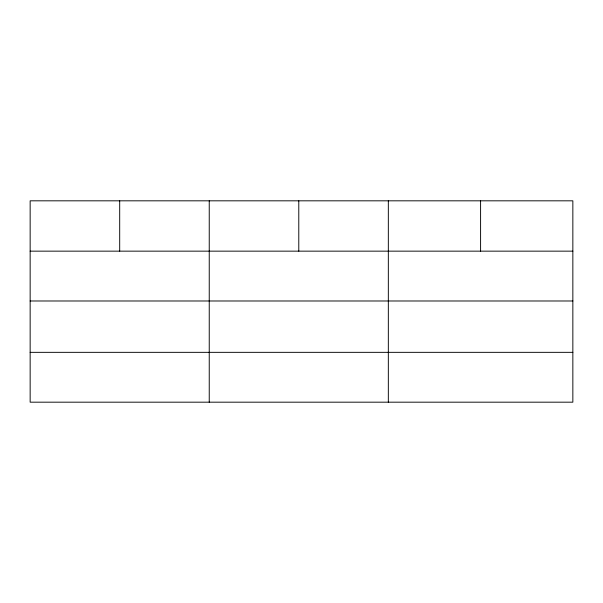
<?xml version="1.0" encoding="UTF-8"?>
<svg xmlns="http://www.w3.org/2000/svg" width="603" height="603" viewBox="0 0 603 603"><rect width="100%" height="100%" fill="white"/><g stroke="black" fill="none" stroke-linecap="round" stroke-linejoin="round"><path stroke-width="0.9" d="M572.85 300.987L572.85 200.822L30.15 200.822L30.15 402.178L572.85 402.178L572.85 300.987L30.15 300.987M30.15 251.149L572.85 251.149M30.15 352.34L572.85 352.34M480.591 200.822L480.591 251.149M388.332 200.822L388.332 402.178M298.786 200.822L298.786 251.149M209.241 200.822L209.241 402.178M119.696 200.822L119.696 251.149"/></g></svg>
